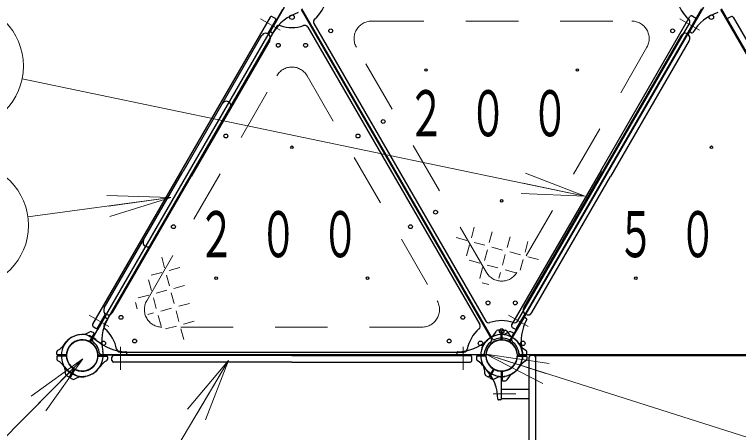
# Model space of a CAD drawing. Units: millimetres on the paper, scale 1:60. Extents: x -385 to 0, y -594 to 267.
# Drawn here: x -297.42 to -262.9, y 139.34 to 159.3 of the extents above; entities that cross this region are included whole.
import ezdxf

# ---------------------------------------------------------------- set-up
doc = ezdxf.new("R2010")
doc.units = ezdxf.units.MM
doc.linetypes.add('USER1', pattern=[4.5, 2.5, -2])
doc.linetypes.add('USER2', pattern=[6, 3, -1, 1, -1])
doc.layers.add('1_60', color=7, linetype='Continuous', lineweight=25)
doc.styles.add('ＭＳ ゴシック', font='')
doc.styles.get('ＭＳ ゴシック').set_extended_font_data('MS Gothic')

msp = doc.modelspace()

# ---------------------------------------------------------------- linework, layer by layer
at = {"layer": '1_60', "color": 4}
for p, q in [((-293.715, 143.79), (-284.625, 159.535)), ((-283.759, 159.535), (-274.669, 143.79)), ((-274.625, 143.815), (-283.715, 159.56)), ((-264.668, 159.56), (-273.758, 143.815)), ((-273.715, 143.791), (-264.625, 159.535)), ((-263.758, 159.535), (-254.668, 143.791)), ((-254.625, 143.816), (-263.715, 159.56)), ((-273.435, 144.659), (-265.237, 158.858)), ((-283.435, 158.691), (-275.238, 144.493)), ((-275.102, 143.04), (-293.282, 143.04)), ((-292.389, 143.181), (-275.995, 143.181)), ((-255.102, 143.04), (-273.282, 143.04))]:
    msp.add_line(p, q, dxfattribs=at)
at = {"layer": '1_60', "color": 2}
for p, q in [((-284.561, 159.647), (-285.216, 158.512)), ((-264.561, 159.647), (-265.216, 158.512)), ((-285.202, 158.466), (-285.124, 158.426)), ((-265.202, 158.466), (-265.124, 158.426)), ((-293.78, 143.679), (-293.125, 144.813)), ((-293.078, 144.824), (-293.005, 144.777)), ((-273.78, 143.679), (-273.125, 144.813)), ((-273.078, 144.824), (-273.005, 144.777)), ((-293.823, 143.704), (-293.627, 144.044)), ((-293.64, 144.09), (-293.747, 144.147)), ((-274.251, 144.222), (-274.373, 144.218)), ((-274.217, 143.796), (-274.217, 144.189)), ((-274.167, 143.796), (-274.167, 144.189)), ((-274.132, 144.222), (-274.001, 144.218)), ((-273.823, 143.704), (-273.627, 144.044)), ((-273.64, 144.09), (-273.747, 144.147)), ((-295.399, 143.075), (-295.395, 143.196)), ((-295.399, 142.956), (-295.395, 142.825)), ((-294.973, 143.04), (-295.366, 143.04)), ((-294.973, 142.99), (-295.366, 142.99)), ((-293.411, 143.04), (-292.101, 143.04)), ((-293.411, 142.99), (-293.018, 142.99)), ((-292.985, 142.956), (-292.989, 142.834)), ((-292.068, 143.075), (-292.072, 143.162)), ((-276.316, 143.075), (-276.311, 143.162)), ((-274.973, 143.04), (-276.282, 143.04)), ((-275.399, 142.956), (-275.395, 142.834)), ((-274.973, 142.99), (-275.365, 142.99)), ((-273.41, 143.04), (-273.018, 143.04)), ((-273.41, 142.99), (-273.018, 142.99)), ((-272.984, 143.075), (-272.989, 143.196)), ((-272.984, 142.956), (-272.989, 142.825)), ((-272.884, 130.598), (-272.884, 142.932)), ((-272.65, 143.015), (-272.8, 143.015)), ((-294.604, 142.351), (-294.801, 142.011)), ((-294.561, 142.326), (-294.757, 141.986)), ((-274.604, 142.351), (-274.801, 142.011)), ((-274.561, 142.326), (-274.757, 141.986)), ((-294.847, 141.999), (-294.958, 142.068)), ((-294.744, 141.94), (-294.637, 141.883)), ((-274.847, 141.999), (-274.958, 142.068)), ((-274.744, 141.94), (-274.637, 141.883)), ((-274.217, 142.234), (-274.217, 140.924)), ((-274.167, 142.234), (-274.167, 141.841)), ((-274.132, 141.808), (-274.011, 141.812)), ((-274.252, 140.891), (-274.339, 140.896))]:
    msp.add_line(p, q, dxfattribs=at)
at = {"layer": '1_60'}
for p, q in [((-285.237, 159.159), (-293.696, 144.508)), ((-285.123, 159.189), (-284.993, 159.114)), ((-269.466, 151.833), (-265.216, 159.195)), ((-265.102, 159.225), (-264.973, 159.15)), ((-263.261, 159.189), (-263.391, 159.114)), ((-263.147, 159.159), (-254.688, 144.508)), ((-284.948, 159.079), (-285.353, 158.379)), ((-284.902, 159.052), (-285.306, 158.352)), ((-284.948, 159.079), (-284.902, 159.052)), ((-283.146, 158.858), (-274.949, 144.659)), ((-264.948, 159.079), (-265.353, 158.379)), ((-264.902, 159.052), (-265.306, 158.352)), ((-264.948, 159.079), (-264.902, 159.052)), ((-263.421, 159), (-254.963, 144.35)), ((-284.949, 158.691), (-293.146, 144.493)), ((-265.638, 158.284), (-269.388, 151.788)), ((-265.246, 158.057), (-268.996, 151.562)), ((-269.466, 151.833), (-273.716, 144.472)), ((-273.138, 145.293), (-269.388, 151.788)), ((-272.746, 145.066), (-268.996, 151.562)), ((-293.482, 144.298), (-293.078, 144.998)), ((-293.436, 144.272), (-293.032, 144.972)), ((-273.482, 144.298), (-273.078, 144.998)), ((-273.436, 144.272), (-273.032, 144.972)), ((-293.665, 144.394), (-293.535, 144.319)), ((-273.686, 144.358), (-273.556, 144.283)), ((-293.482, 144.298), (-293.436, 144.272)), ((-273.482, 144.298), (-273.436, 144.272)), ((-294.963, 143.652), (-294.965, 143.653)), ((-274.963, 143.652), (-274.965, 143.653)), ((-295.129, 143.363), (-295.132, 143.365)), ((-275.129, 143.363), (-275.132, 143.365)), ((-292.775, 142.782), (-292.775, 142.932)), ((-284.192, 143.015), (-292.692, 143.015)), ((-284.192, 143.015), (-275.692, 143.015)), ((-275.608, 142.782), (-275.608, 142.932)), ((-273.206, 143.182), (-273.203, 143.182)), ((-284.192, 142.698), (-292.692, 142.698)), ((-284.192, 142.698), (-275.692, 142.698)), ((-273.206, 142.849), (-273.203, 142.849)), ((-294.359, 142.029), (-294.359, 142.026)), ((-294.025, 142.029), (-294.025, 142.026)), ((-274.358, 142.029), (-274.358, 142.026)), ((-274.025, 142.029), (-274.025, 142.026)), ((-274.217, 141.409), (-272.884, 141.409)), ((-274.217, 140.955), (-272.884, 140.955))]:
    msp.add_line(p, q, dxfattribs=at)
at = {"layer": '1_60', "linetype": 'USER2', "lineweight": 13}
for p, q in [((-284.757, 158.545), (-285.697, 159.088)), ((-264.757, 158.545), (-265.697, 159.088)), ((-292.924, 144.399), (-293.864, 144.942)), ((-272.924, 144.399), (-273.864, 144.942)), ((-294, 144.011), (-293.426, 143.679)), ((-292.359, 143.421), (-292.359, 142.336)), ((-276.025, 143.421), (-276.025, 142.336)), ((-294.959, 142.351), (-294.384, 142.019)), ((-274.598, 141.182), (-273.513, 141.182))]:
    msp.add_line(p, q, dxfattribs=at)
at = {"layer": '1_60', "color": 4, "linetype": 'USER1', "lineweight": 13}
for p, q in [((-280.396, 158.977), (-267.988, 158.977)), ((-274.913, 146.981), (-281.118, 157.727)), ((-267.266, 157.727), (-273.47, 146.981)), ((-291.118, 145.623), (-284.914, 156.369)), ((-283.47, 156.369), (-277.266, 145.623)), ((-277.988, 144.373), (-290.396, 144.373))]:
    msp.add_line(p, q, dxfattribs=at)
at = {"layer": '1_60', "color": 131}
for p, q in [((-285.638, 158.284), (-289.388, 151.788)), ((-285.246, 158.057), (-288.996, 151.562)), ((-293.138, 145.293), (-289.388, 151.788)), ((-292.746, 145.066), (-288.996, 151.562))]:
    msp.add_line(p, q, dxfattribs=at)
at = {"layer": '1_60', "lineweight": 13}
for p, q in [((-270.225, 150.623), (-297.055, 156.221)), ((-273.059, 151.725), (-270.225, 150.623)), ((-270.225, 150.623), (-273.161, 151.235)), ((-289.972, 150.556), (-296.778, 149.632)), ((-293.012, 150.648), (-289.972, 150.556)), ((-289.972, 150.556), (-292.945, 150.152)), ((-289.972, 150.556), (-292.877, 149.657)), ((-270.225, 150.623), (-273.263, 150.746)), ((-272.233, 141.684), (-274.94, 143.071)), ((-274.94, 143.071), (-271.93, 142.637)), ((-274.94, 143.071), (-272.081, 142.161)), ((-274.94, 143.071), (-251.108, 135.482)), ((-294.166, 142.861), (-299.098, 137.87)), ((-296.63, 141.078), (-294.166, 142.861)), ((-294.166, 142.861), (-296.275, 140.727)), ((-294.166, 142.861), (-295.919, 140.376)), ((-287.216, 142.774), (-290.289, 137.594)), ((-289.177, 140.449), (-287.216, 142.774)), ((-287.216, 142.774), (-288.746, 140.194)), ((-287.216, 142.774), (-288.316, 139.939))]:
    msp.add_line(p, q, dxfattribs=at)
at = {"layer": '1_60', "color": 4, "lineweight": 13}
for p, q in [((-275.498, 149.146), (-275.635, 148.633)), ((-275.498, 149.146), (-275.635, 148.633)), ((-274.644, 148.917), (-274.781, 148.405)), ((-274.644, 148.917), (-274.781, 148.405)), ((-275.851, 148.508), (-276.364, 148.646)), ((-275.851, 148.508), (-276.364, 148.646)), ((-273.79, 148.688), (-273.927, 148.176)), ((-273.79, 148.688), (-273.927, 148.176)), ((-272.936, 148.459), (-273.074, 147.947)), ((-272.936, 148.459), (-273.074, 147.947)), ((-275.726, 148.292), (-275.864, 147.78)), ((-275.726, 148.292), (-275.864, 147.78)), ((-274.998, 148.28), (-275.51, 148.417)), ((-274.998, 148.28), (-275.51, 148.417)), ((-274.144, 148.051), (-274.656, 148.188)), ((-274.144, 148.051), (-274.656, 148.188)), ((-274.873, 148.063), (-275.01, 147.551)), ((-274.873, 148.063), (-275.01, 147.551)), ((-274.019, 147.834), (-274.156, 147.322)), ((-274.019, 147.834), (-274.156, 147.322)), ((-273.29, 147.822), (-273.802, 147.959)), ((-273.29, 147.822), (-273.802, 147.959)), ((-290.264, 147.199), (-290.401, 147.711)), ((-290.264, 147.199), (-290.401, 147.711)), ((-275.226, 147.426), (-275.739, 147.563)), ((-275.226, 147.426), (-275.739, 147.563)), ((-273.165, 147.606), (-273.302, 147.093)), ((-273.165, 147.606), (-273.302, 147.093)), ((-272.436, 147.593), (-272.949, 147.731)), ((-272.436, 147.593), (-272.949, 147.731)), ((-289.535, 147.211), (-290.048, 147.074)), ((-289.535, 147.211), (-290.048, 147.074)), ((-275.101, 147.209), (-275.239, 146.697)), ((-275.101, 147.209), (-275.239, 146.697)), ((-274.373, 147.197), (-274.885, 147.334)), ((-274.373, 147.197), (-274.885, 147.334)), ((-273.519, 146.968), (-274.031, 147.106)), ((-273.519, 146.968), (-274.031, 147.106)), ((-290.389, 146.982), (-290.901, 146.845)), ((-290.389, 146.982), (-290.901, 146.845)), ((-290.035, 146.345), (-290.173, 146.857)), ((-290.035, 146.345), (-290.173, 146.857)), ((-274.248, 146.981), (-274.321, 146.708)), ((-274.248, 146.981), (-274.321, 146.708)), ((-290.889, 146.116), (-291.027, 146.629)), ((-290.889, 146.116), (-291.027, 146.629)), ((-274.81, 146.399), (-275.114, 146.481)), ((-274.81, 146.399), (-275.114, 146.481)), ((-290.16, 146.129), (-290.673, 145.991)), ((-290.16, 146.129), (-290.673, 145.991)), ((-289.307, 146.357), (-289.819, 146.22)), ((-289.307, 146.357), (-289.819, 146.22)), ((-291.014, 145.9), (-291.527, 145.763)), ((-291.014, 145.9), (-291.527, 145.763)), ((-290.66, 145.263), (-290.798, 145.775)), ((-290.66, 145.263), (-290.798, 145.775)), ((-289.807, 145.491), (-289.944, 146.004)), ((-289.807, 145.491), (-289.944, 146.004)), ((-291.57, 145.242), (-291.652, 145.546)), ((-291.57, 145.242), (-291.652, 145.546)), ((-289.078, 145.504), (-289.59, 145.366)), ((-289.078, 145.504), (-289.59, 145.366)), ((-290.785, 145.046), (-291.058, 144.973)), ((-290.785, 145.046), (-291.058, 144.973)), ((-289.932, 145.275), (-290.444, 145.138)), ((-289.932, 145.275), (-290.444, 145.138)), ((-289.578, 144.637), (-289.715, 145.15)), ((-289.578, 144.637), (-289.715, 145.15)), ((-290.432, 144.409), (-290.569, 144.921)), ((-290.432, 144.409), (-290.569, 144.921)), ((-289.703, 144.421), (-290.215, 144.284)), ((-289.703, 144.421), (-290.215, 144.284)), ((-288.849, 144.65), (-289.361, 144.512)), ((-288.849, 144.65), (-289.361, 144.512)), ((-289.349, 143.784), (-289.486, 144.296)), ((-289.349, 143.784), (-289.486, 144.296))]:
    msp.add_line(p, q, dxfattribs=at)
at = {"layer": '1_60', "color": 190}
for p, q in [((-272.567, 130.515), (-272.567, 143.015)), ((-272.567, 143.015), (-255.817, 143.015))]:
    msp.add_line(p, q, dxfattribs=at)
at = {"layer": '1_60', "lineweight": 13}
for centre in [(-299.992, 156.833), (-299.75, 149.228)]:
    msp.add_circle(centre, 3, dxfattribs=at)
at = {"layer": '1_60', "color": 4}
for centre, radius in [((-284.192, 159.169), 0.108), ((-264.192, 159.169), 0.108), ((-277.8, 156.645), 0.0625), ((-277.8, 156.645), 0.0625), ((-270.583, 156.645), 0.0625), ((-270.583, 156.645), 0.0625), ((-284.192, 152.955), 0.0625), ((-284.192, 152.955), 0.0625), ((-264.192, 152.955), 0.0625), ((-274.192, 150.395), 0.0625), ((-274.192, 150.395), 0.0625), ((-287.801, 146.705), 0.0625), ((-287.801, 146.705), 0.0625), ((-280.583, 146.705), 0.0625), ((-280.583, 146.705), 0.0625), ((-267.8, 146.705), 0.0625), ((-274.192, 144.181), 0.108), ((-293.182, 143.598), 0.108), ((-275.202, 143.598), 0.108), ((-273.182, 143.598), 0.108)]:
    msp.add_circle(centre, radius, dxfattribs=at)
at = {"layer": '1_60'}
for centre, radius in [((-282.343, 158.516), 0.0917), ((-266.041, 158.516), 0.0917), ((-284.843, 157.825), 0.0917), ((-283.541, 157.825), 0.0917), ((-279.843, 154.186), 0.0917), ((-287.343, 153.494), 0.0917), ((-281.041, 153.494), 0.0917), ((-277.343, 149.856), 0.0917), ((-289.843, 149.164), 0.0917), ((-278.541, 149.164), 0.0917), ((-274.843, 145.526), 0.0917), ((-273.541, 145.526), 0.0917), ((-292.343, 144.834), 0.0917), ((-276.041, 144.834), 0.0917), ((-294.192, 143.015), 0.743), ((-291.692, 143.706), 0.0917), ((-276.692, 143.706), 0.0917), ((-274.192, 143.015), 0.743), ((-274.192, 143.015), 0.743), ((-274.192, 143.015), 0.743), ((-274.192, 143.015), 0.743)]:
    msp.add_circle(centre, radius, dxfattribs=at)
for centre, radius, start, end in [((-284.192, 160.336), 1.667, 310.4757, 349.5243), ((-264.192, 160.336), 1.667, 190.4757, 229.5243), ((-285.165, 159.117), 0.0833, 60, 150), ((-265.144, 159.153), 0.0833, 60, 150), ((-263.219, 159.117), 0.0833, 30, 120), ((-285.035, 159.042), 0.0833, 330, 60), ((-283.002, 158.941), 0.167, 130.4757, 210), ((-265.382, 158.941), 0.167, 330, 49.5243), ((-265.014, 159.078), 0.0833, 330, 60), ((-263.349, 159.042), 0.0833, 120, 210), ((-284.805, 158.608), 0.167, 70.4757, 150), ((-284.192, 160.336), 1.667, 250.4757, 289.5243), ((-265.442, 158.17), 0.227, 330, 150), ((-272.942, 145.18), 0.227, 150, 330), ((-274.805, 144.743), 0.167, 210, 289.5243), ((-274.192, 143.015), 1.667, 70.4757, 109.5243), ((-273.579, 144.743), 0.167, 250.4757, 330), ((-293.623, 144.466), 0.0833, 150, 240), ((-293.494, 144.391), 0.0833, 240, 330), ((-293.002, 144.409), 0.167, 150, 229.5243), ((-273.644, 144.43), 0.0833, 150, 240), ((-273.514, 144.355), 0.0833, 240, 330), ((-294.192, 143.015), 1.667, 10.4757, 49.5243), ((-274.192, 143.015), 1.667, 130.4757, 169.5243), ((-294.192, 143.015), 1.017, 141.3731, 150), ((-294.973, 143.639), 0.0167, 60, 141.3731), ((-274.192, 143.015), 1.017, 141.3731, 150), ((-274.973, 143.639), 0.0167, 60, 141.3731), ((-295.123, 143.379), 0.0167, 158.6269, 240), ((-294.192, 143.015), 1.017, 150, 158.6269), ((-292.389, 143.348), 0.167, 190.4757, 270), ((-275.995, 143.348), 0.167, 270, 349.5243), ((-275.123, 143.379), 0.0167, 158.6269, 240), ((-274.192, 143.015), 1.017, 150, 158.6269), ((-292.692, 142.932), 0.0833, 90, 180), ((-275.692, 142.932), 0.0833, 0, 90), ((-273.203, 143.165), 0.0167, 8.6269, 90), ((-274.192, 143.015), 1.017, 0, 8.6269), ((-274.192, 143.015), 1.017, 351.3731, 0), ((-292.692, 142.782), 0.0833, 180, 270), ((-275.692, 142.782), 0.0833, 270, 0), ((-273.203, 142.865), 0.0167, 270, 351.3731), ((-294.342, 142.026), 0.0167, 180, 261.3731), ((-294.192, 143.015), 1.017, 261.3731, 270), ((-294.192, 143.015), 1.017, 270, 278.6269), ((-294.042, 142.026), 0.0167, 278.6269, 0), ((-274.342, 142.026), 0.0167, 180, 261.3731), ((-274.192, 143.015), 1.017, 261.3731, 270), ((-274.192, 143.015), 1.017, 270, 278.6269), ((-274.042, 142.026), 0.0167, 278.6269, 0)]:
    msp.add_arc(centre, radius, start, end, dxfattribs=at)
at = {"layer": '1_60', "color": 2}
for centre, radius, start, end in [((-283.225, 157.32), 2.167, 107.7828, 148.9159), ((-263.225, 157.32), 2.167, 107.7828, 148.9159), ((-285.187, 158.496), 0.0333, 150, 243), ((-265.187, 158.496), 0.0333, 150, 243), ((-285.109, 158.456), 0.0333, 243, 328.9158), ((-265.109, 158.456), 0.0333, 243, 328.9158), ((-291.097, 143.685), 2.167, 151.0841, 192.2172), ((-293.096, 144.796), 0.0333, 57, 150), ((-293.023, 144.749), 0.0333, 331.0842, 57), ((-271.097, 143.685), 2.167, 151.0841, 192.2172), ((-273.096, 144.796), 0.0333, 57, 150), ((-273.023, 144.749), 0.0333, 331.0842, 57), ((-294.192, 143.015), 1, 92.7272, 150), ((-294.192, 143.015), 1, 90, 147.2728), ((-294.279, 144.846), 0.833, 272.7272, 302.5412), ((-294.192, 143.015), 1, 47.7828, 90), ((-293.786, 144.073), 0.0833, 62, 122.5412), ((-293.656, 144.06), 0.0333, 330, 62), ((-274.192, 143.015), 1, 92.7272, 150), ((-274.192, 143.015), 1, 90, 132.2172), ((-275.183, 144.558), 0.833, 302.7272, 332.5412), ((-274.37, 144.135), 0.0833, 92, 152.5412), ((-274.37, 144.135), 0.0833, 92, 152.5412), ((-274.25, 144.189), 0.0333, 0, 92), ((-274.279, 144.846), 0.833, 272.7272, 302.5412), ((-274.192, 143.015), 1, 32.7272, 90), ((-274.134, 144.189), 0.0333, 88, 180), ((-274.014, 144.135), 0.0833, 27.4588, 88), ((-273.201, 144.558), 0.833, 207.4588, 237.2728), ((-273.786, 144.073), 0.0833, 62, 122.5412), ((-273.656, 144.06), 0.0333, 330, 62), ((-294.192, 143.015), 0.75, 90, 175.7293), ((-294.192, 143.015), 0.75, 64.2707, 150), ((-294.192, 143.015), 0.75, 4.2707, 90), ((-293.852, 143.72), 0.0333, 244.2707, 330), ((-293.751, 143.662), 0.0333, 150, 235.7293), ((-294.192, 143.015), 0.75, 330, 55.7293), ((-292.064, 145.36), 2.167, 227.7828, 268.9158), ((-276.319, 145.36), 2.167, 271.0842, 312.2172), ((-274.192, 143.015), 1, 122.7272, 180), ((-274.192, 143.015), 0.75, 94.2707, 180), ((-274.192, 143.015), 0.75, 90, 175.7293), ((-274.192, 143.015), 0.75, 64.2707, 150), ((-274.25, 143.796), 0.0333, 274.2707, 0), ((-274.192, 143.015), 0.75, 4.2707, 90), ((-274.134, 143.796), 0.0333, 180, 265.7293), ((-274.192, 143.015), 0.75, 0, 85.7293), ((-273.852, 143.72), 0.0333, 244.2707, 330), ((-273.751, 143.662), 0.0333, 150, 235.7293), ((-274.192, 143.015), 0.75, 330, 55.7293), ((-274.192, 143.015), 1, 0, 57.2728), ((-295.734, 144.006), 0.833, 297.4588, 327.2728), ((-294.192, 143.015), 1, 150, 207.2728), ((-294.192, 143.015), 0.75, 150, 235.7293), ((-274.192, 143.015), 1, 150, 207.2728), ((-274.192, 143.015), 0.75, 150, 235.7293), ((-272.649, 144.006), 0.833, 212.7272, 242.5412), ((-295.366, 143.073), 0.0333, 178, 270), ((-295.366, 142.957), 0.0333, 90, 182), ((-295.312, 143.193), 0.0833, 117.4588, 178), ((-295.312, 143.193), 0.0833, 117.4588, 178), ((-294.973, 143.073), 0.0333, 270, 355.7293), ((-294.973, 142.957), 0.0333, 4.2707, 90), ((-294.192, 143.015), 0.75, 184.2707, 270), ((-294.192, 143.015), 0.75, 270, 355.7293), ((-293.411, 143.073), 0.0333, 184.2707, 270), ((-293.411, 142.957), 0.0333, 90, 175.7293), ((-294.192, 143.015), 1, 330, 12.2172), ((-293.018, 142.957), 0.0333, 358, 90), ((-292.106, 143.161), 0.0333, 3, 88.9159), ((-292.101, 143.073), 0.0333, 270, 3), ((-276.282, 143.073), 0.0333, 177, 270), ((-276.278, 143.161), 0.0333, 91.0841, 177), ((-275.365, 142.957), 0.0333, 90, 182), ((-274.192, 143.015), 1, 180, 222.2172), ((-274.973, 143.073), 0.0333, 270, 355.7293), ((-274.973, 142.957), 0.0333, 4.2707, 90), ((-274.192, 143.015), 0.75, 180, 265.7293), ((-274.192, 143.015), 0.75, 184.2707, 270), ((-274.192, 143.015), 0.75, 270, 355.7293), ((-274.192, 143.015), 0.75, 274.2707, 0), ((-274.192, 143.015), 1, 302.7272, 0), ((-273.41, 143.073), 0.0333, 184.2707, 270), ((-273.41, 142.957), 0.0333, 90, 175.7293), ((-274.192, 143.015), 1, 330, 12.2172), ((-273.072, 143.193), 0.0833, 2, 62.5412), ((-273.072, 143.193), 0.0833, 2, 62.5412), ((-273.018, 143.073), 0.0333, 270, 2), ((-273.018, 142.957), 0.0333, 358, 90), ((-272.8, 142.932), 0.0833, 90, 180), ((-272.65, 142.932), 0.0833, 360, 90), ((-295.312, 142.837), 0.0833, 182, 242.5412), ((-295.734, 142.024), 0.833, 32.7272, 62.5412), ((-294.192, 143.015), 0.75, 244.2707, 330), ((-292.65, 142.024), 0.833, 117.4588, 147.2728), ((-293.072, 142.837), 0.0833, 297.4588, 358), ((-275.311, 142.837), 0.0833, 182, 242.5412), ((-275.734, 142.024), 0.833, 32.7272, 62.5412), ((-274.192, 143.015), 0.75, 244.2707, 330), ((-272.649, 142.024), 0.833, 117.4588, 147.2728), ((-273.072, 142.837), 0.0833, 297.4588, 358), ((-295.822, 142.175), 0.833, 357.4588, 27.2728), ((-294.192, 143.015), 1, 212.7272, 270), ((-294.633, 142.367), 0.0333, 330, 55.7293), ((-294.532, 142.309), 0.0333, 64.2707, 150), ((-294.192, 143.015), 1, 270, 327.2728), ((-294.192, 143.015), 1, 272.7272, 330), ((-275.822, 142.175), 0.833, 357.4588, 27.2728), ((-274.192, 143.015), 1, 212.7272, 270), ((-276.537, 140.887), 2.167, 1.0841, 42.2172), ((-274.633, 142.367), 0.0333, 330, 55.7293), ((-274.532, 142.309), 0.0333, 64.2707, 150), ((-274.25, 142.234), 0.0333, 0, 85.7293), ((-274.192, 143.015), 1, 270, 327.2728), ((-274.134, 142.234), 0.0333, 94.2707, 180), ((-274.192, 143.015), 1, 272.7272, 330), ((-294.906, 142.134), 0.0833, 177.4588, 238), ((-294.83, 142.027), 0.0333, 238, 330), ((-294.729, 141.969), 0.0333, 150, 242), ((-294.105, 141.183), 0.833, 92.7272, 122.5412), ((-274.906, 142.134), 0.0833, 177.4588, 238), ((-274.83, 142.027), 0.0333, 238, 330), ((-274.729, 141.969), 0.0333, 150, 242), ((-274.105, 141.183), 0.833, 92.7272, 122.5412), ((-273.201, 141.473), 0.833, 122.7272, 152.5412), ((-294.598, 141.956), 0.0833, 242, 302.5412), ((-294.598, 141.956), 0.0833, 242, 302.5412), ((-274.598, 141.956), 0.0833, 242, 302.5412), ((-274.598, 141.956), 0.0833, 242, 302.5412), ((-274.134, 141.841), 0.0333, 180, 272), ((-274.014, 141.896), 0.0833, 272, 332.5412), ((-274.338, 140.929), 0.0333, 181.0841, 267), ((-274.25, 140.924), 0.0333, 267, 0)]:
    msp.add_arc(centre, radius, start, end, dxfattribs=at)
at = {"layer": '1_60', "color": 4, "linetype": 'USER1', "lineweight": 13}
for centre, start, end in [((-280.396, 158.144), 90, 210), ((-267.988, 158.144), 330, 90), ((-284.192, 155.952), 30, 150), ((-274.192, 147.398), 210, 330), ((-290.396, 145.206), 150, 270), ((-277.988, 145.206), 270, 30)]:
    msp.add_arc(centre, 0.833, start, end, dxfattribs=at)
at = {"layer": '1_60', "color": 4}
for centre, radius, start, end in [((-283.579, 158.608), 0.167, 30, 109.5243), ((-275.382, 144.409), 0.167, 310.4757, 30), ((-293.643, 143.749), 0.0833, 150, 233.2128), ((-294.192, 143.015), 0.833, 6.7872, 53.2128), ((-274.192, 143.015), 0.833, 126.7872, 173.2128), ((-274.741, 143.749), 0.0833, 306.7872, 30), ((-274.553, 143.857), 0.0833, 210, 293.2128), ((-274.192, 143.015), 0.833, 66.7872, 113.2128), ((-273.83, 143.857), 0.0833, 246.7872, 330), ((-273.643, 143.749), 0.0833, 150, 233.2128), ((-274.192, 143.015), 0.833, 6.7872, 53.2128), ((-293.282, 143.123), 0.0833, 186.7872, 270), ((-275.102, 143.123), 0.0833, 270, 353.2128), ((-273.282, 143.123), 0.0833, 186.7872, 270)]:
    msp.add_arc(centre, radius, start, end, dxfattribs=at)
at = {"layer": '1_60', "color": 131}
for centre, start, end in [((-285.442, 158.17), 330, 150), ((-287.317, 154.923), 330, 150), ((-291.067, 148.427), 150, 330), ((-292.942, 145.18), 150, 330)]:
    msp.add_arc(centre, 0.227, start, end, dxfattribs=at)

# ---------------------------------------------------------------- texts
at = {"layer": '1_60', "char_height": 2.199, "attachment_point": 4, "style": 'ＭＳ ゴシック'}
for s, insert in [('\\T1.64;\\W0.6;２００', (-278.692, 154.562)), ('\\T1.64;\\W0.6;２００', (-288.692, 148.789)), ('\\T1.64;\\W0.6;５００', (-268.692, 148.789))]:
    msp.add_mtext(s, dxfattribs=dict(at, insert=insert))

doc.saveas('drawing.dxf')
